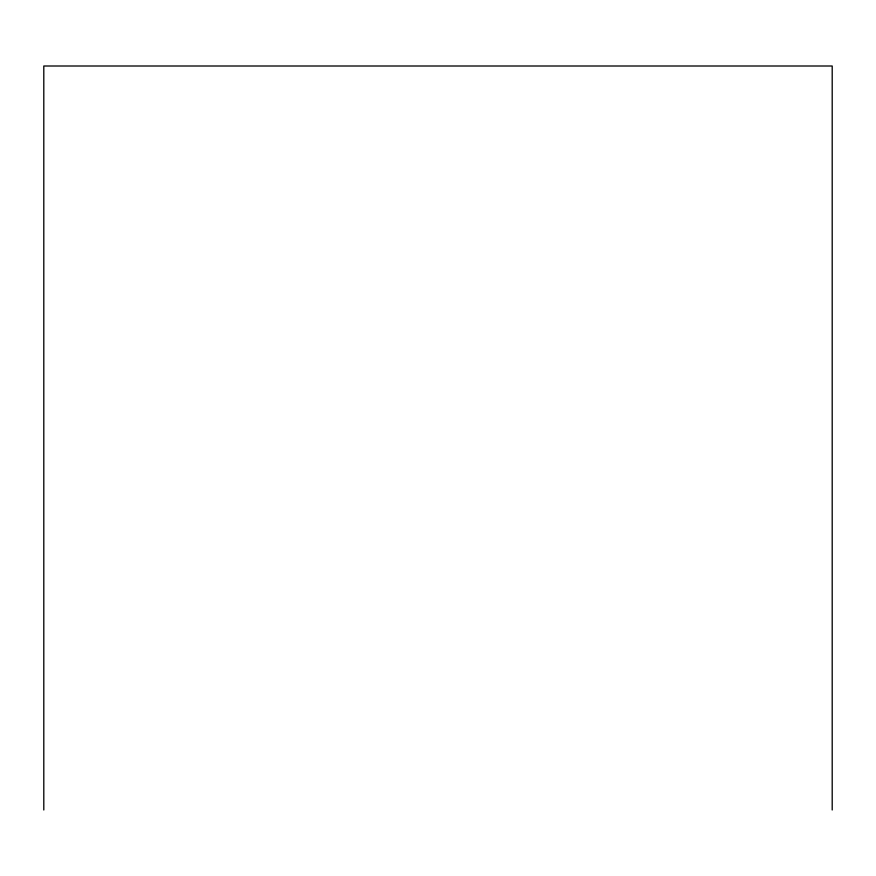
<?xml version="1.0" encoding="UTF-8"?>
<svg xmlns="http://www.w3.org/2000/svg" width="876" height="876" viewBox="0 0 876 876"><rect width="100%" height="100%" fill="white"/><g stroke="black" fill="none" stroke-linecap="round" stroke-linejoin="round"><path stroke-width="1.31" d="M832.2 809.993L832.2 66.007L43.8 66.007L43.8 809.993"/></g></svg>
